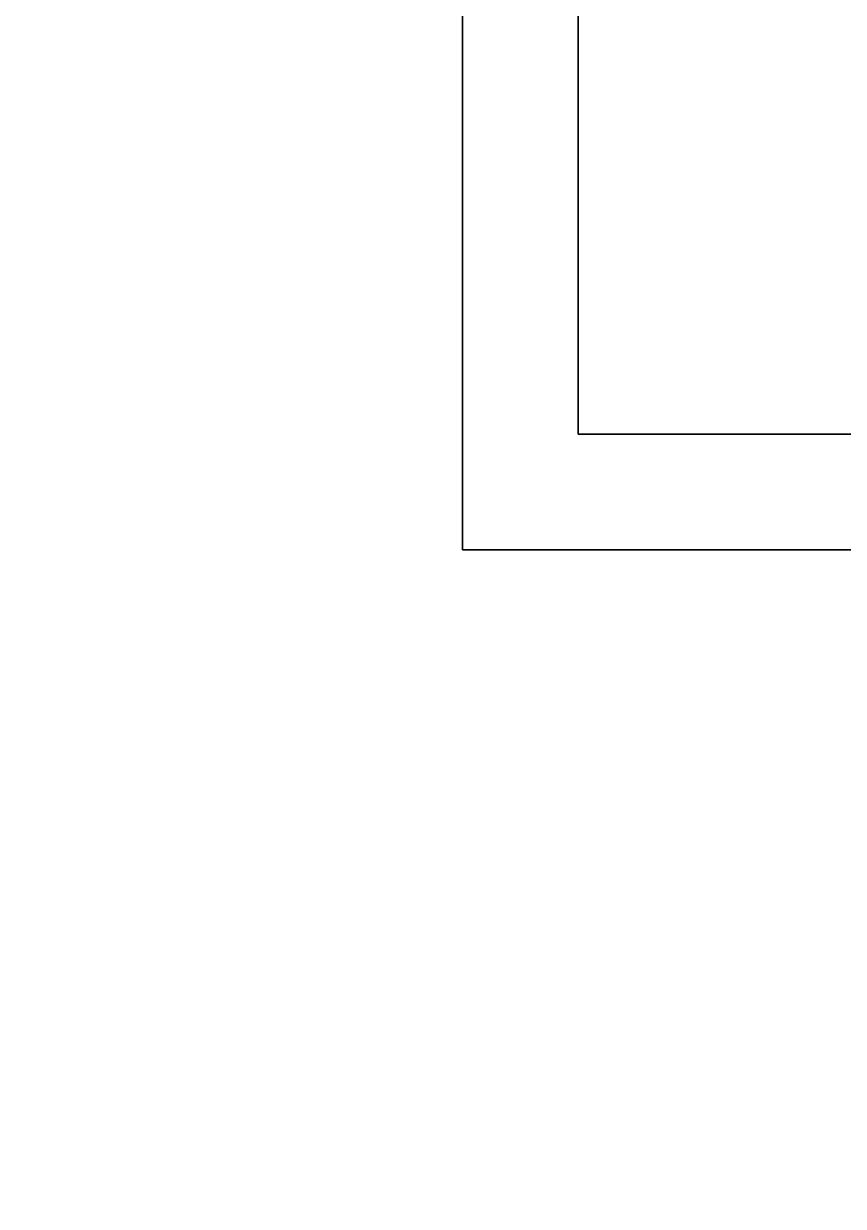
# Model space of a CAD drawing. Extents: x 0 to 4257, y -4384 to 0.
# Drawn here: x 1064 to 2128, y -2456 to -921 of the extents above; entities that cross this region are included whole.
import ezdxf

# ---------------------------------------------------------------- set-up
doc = ezdxf.new("R2010")
doc.units = 0
doc.layers.add('LAYER0', color=7, linetype='CONTINUOUS')
doc.layers.add('LAYER1', color=7, linetype='CONTINUOUS')

msp = doc.modelspace()

# ---------------------------------------------------------------- linework, layer by layer
at = {"layer": 'LAYER0'}
for points, invisible_edges in [([(1784, 0, 359), (609, -946, 359), (609, 0, 359), (1784, 0, 359)], 1), ([(1784, -1454, 359), (609, -946, 359), (1784, 0, 359), (1784, -1454, 359)], 3), ([(609, -946, 364), (1784, -1454, 364), (609, 0, 364), (609, -946, 364)], 3), ([(1784, 0, 364), (609, 0, 364), (1784, -1454, 364), (1784, 0, 364)], 2), ([(1784, 0, 359), (1784, -1454, 364), (1784, -1454, 359), (1784, 0, 359)], 1), ([(1784, -1454, 364), (1784, 0, 359), (1784, 0, 364), (1784, -1454, 364)], 1), ([(0, -4366, 359), (609, -946, 359), (4239, -4366, 359), (0, -4366, 359)], 3), ([(4239, -4366, 364), (0, -946, 364), (0, -4366, 364), (4239, -4366, 364)], 1), ([(0, -946, 364), (4239, -4366, 364), (609, -946, 364), (0, -946, 364)], 3), ([(4239, -4366, 359), (609, -946, 359), (1784, -1454, 359), (4239, -4366, 359)], 7), ([(609, -946, 364), (4239, -4366, 364), (1784, -1454, 364), (609, -946, 364)], 7), ([(4239, -4366, 359), (1784, -1454, 359), (4239, -1454, 359), (4239, -4366, 359)], 1), ([(1784, -1454, 364), (4239, -1454, 359), (1784, -1454, 359), (1784, -1454, 364)], 1), ([(4239, -1454, 359), (1784, -1454, 364), (4239, -1454, 364), (4239, -1454, 359)], 1), ([(1784, -1454, 364), (4239, -4366, 364), (4239, -1454, 364), (1784, -1454, 364)], 1)]:
    msp.add_3dface(points, dxfattribs=dict(at, invisible_edges=invisible_edges))
at = {"layer": 'LAYER1'}
for points, invisible_edges in [([(1634, -1604, 364), (1784, 0, 364), (1784, -1454, 364), (1634, -1604, 364)], 5), ([(1634, -150, 364), (1784, 0, 364), (1634, -1604, 364), (1634, -150, 364)], 3), ([(1784, 0, 364), (1784, -1454, 2700), (1784, -1454, 364), (1784, 0, 364)], 1), ([(1784, -1454, 2700), (1784, 0, 364), (1784, 0, 2700), (1784, -1454, 2700)], 1), ([(1634, -150, 2700), (1634, -1604, 364), (1634, -1604, 2700), (1634, -150, 2700)], 1), ([(1634, -1604, 364), (1634, -150, 2700), (1634, -150, 364), (1634, -1604, 364)], 1), ([(1634, -1604, 364), (1784, -1454, 364), (4089, -1604, 364), (1634, -1604, 364)], 3), ([(4089, -1604, 364), (1784, -1454, 364), (4239, -1454, 364), (4089, -1604, 364)], 5), ([(1784, -1454, 2700), (4239, -1454, 364), (1784, -1454, 364), (1784, -1454, 2700)], 1), ([(4239, -1454, 364), (1784, -1454, 2700), (4239, -1454, 2700), (4239, -1454, 364)], 1), ([(4089, -1604, 2700), (1634, -1604, 364), (4089, -1604, 364), (4089, -1604, 2700)], 1), ([(1634, -1604, 364), (4089, -1604, 2700), (1634, -1604, 2700), (1634, -1604, 364)], 1)]:
    msp.add_3dface(points, dxfattribs=dict(at, invisible_edges=invisible_edges))

# ---------------------------------------------------------------- meshes
mesh = msp.add_polymesh((9, 2), dxfattribs=at)
for k, corner in enumerate([(1634, -150, 2700), (759, -150, 2700), (1634, -1604, 2700), (1634, -150, 2700), (4089, -1604, 2700), (1634, -1604, 2700), (4089, -4216, 2700), (4089, -1604, 2700), (150, -4216, 2700), (4089, -4216, 2700), (150, -1096, 2700), (150, -4216, 2700), (759, -1096, 2700), (150, -1096, 2700), (759, -150, 2700), (759, -1096, 2700), (609, 0, 2700), (609, -946, 2700)]):
    mesh.set_mesh_vertex(divmod(k, 2), corner)

doc.saveas('drawing.dxf')
